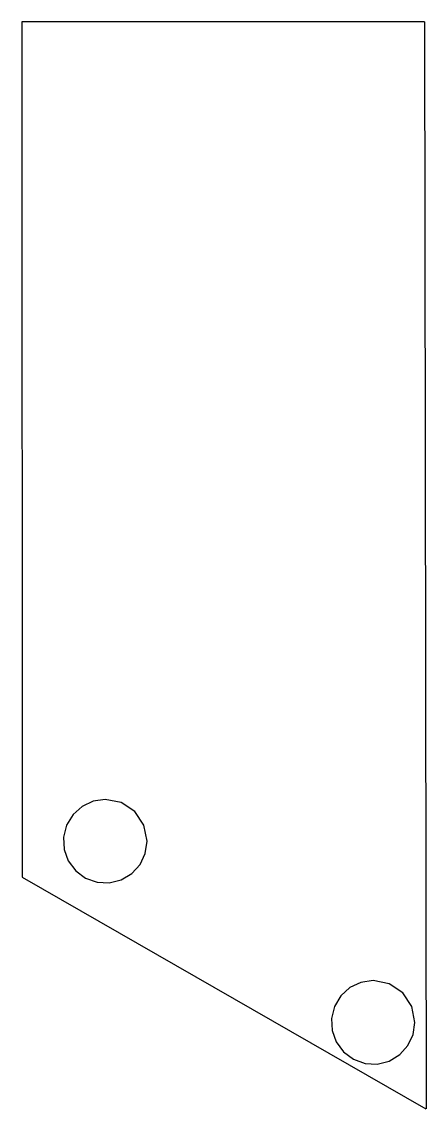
# Model space of a CAD drawing. Extents: x -3 to 79, y 16.5 to 95.1.
# Drawn here: x 57.8 to 79, y 16.5 to 73.7 of the extents above.
import ezdxf

# ---------------------------------------------------------------- set-up
doc = ezdxf.new("R2010")
doc.units = 0

msp = doc.modelspace()

# ---------------------------------------------------------------- linework, layer by layer
at = {"layer": 'plate 1'}
for p, q in [((57.761692, 73.64806), (57.791842, 28.674427)), ((78.952118, 73.660626), (57.765894, 73.651026)), ((78.953644, 73.658222), (79.048044, 16.488217)), ((61.51174, 32.668221), (60.934575, 32.394051)), ((62.15683, 32.764818), (61.51174, 32.668221)), ((62.998734, 32.597353), (62.15683, 32.764818)), ((62.15683, 32.764818), (62.15683, 32.764818)), ((60.934575, 32.394051), (60.460404, 31.965741)), ((63.712465, 32.120453), (62.998734, 32.597353)), ((64.189365, 31.406722), (63.712465, 32.120453)), ((60.460404, 31.965741), (60.124295, 31.406722)), ((60.124295, 31.406722), (59.966674, 30.77377)), ((64.35683, 30.564818), (64.189365, 31.406722)), ((59.966674, 30.77377), (59.999102, 30.135619)), ((64.260233, 29.919728), (64.35683, 30.564818)), ((59.999102, 30.135619), (60.213352, 29.533635)), ((63.986063, 29.342563), (64.260233, 29.919728)), ((60.213352, 29.533635), (60.601195, 29.009183)), ((63.557753, 28.868392), (63.986063, 29.342563)), ((79.044259, 16.4706), (57.807086, 28.665162)), ((60.601195, 29.009183), (61.125647, 28.62134)), ((61.125647, 28.62134), (61.727631, 28.40709)), ((62.998734, 28.532283), (63.557753, 28.868392)), ((61.727631, 28.40709), (62.365782, 28.374662)), ((62.365782, 28.374662), (62.998734, 28.532283)), ((75.60874, 23.143219), (75.031575, 22.869049)), ((76.25383, 23.239816), (75.60874, 23.143219)), ((77.095734, 23.072351), (76.25383, 23.239816)), ((76.25383, 23.239816), (76.25383, 23.239816)), ((77.809465, 22.595451), (77.095734, 23.072351)), ((74.557404, 22.440739), (74.221295, 21.88172)), ((75.031575, 22.869049), (74.557404, 22.440739)), ((78.286365, 21.88172), (77.809465, 22.595451)), ((74.221295, 21.88172), (74.063674, 21.248768)), ((78.45383, 21.039816), (78.286365, 21.88172)), ((74.063674, 21.248768), (74.096102, 20.610617)), ((74.096102, 20.610617), (74.310352, 20.008633)), ((78.357233, 20.394726), (78.45383, 21.039816)), ((78.083063, 19.817561), (78.357233, 20.394726)), ((74.310352, 20.008633), (74.698195, 19.484181)), ((74.698195, 19.484181), (75.222647, 19.096338)), ((77.654753, 19.34339), (78.083063, 19.817561)), ((75.222647, 19.096338), (75.824631, 18.882088)), ((75.824631, 18.882088), (76.462782, 18.84966)), ((76.462782, 18.84966), (77.095734, 19.007281)), ((77.095734, 19.007281), (77.654753, 19.34339))]:
    msp.add_line(p, q, dxfattribs=at)

doc.saveas('drawing.dxf')
